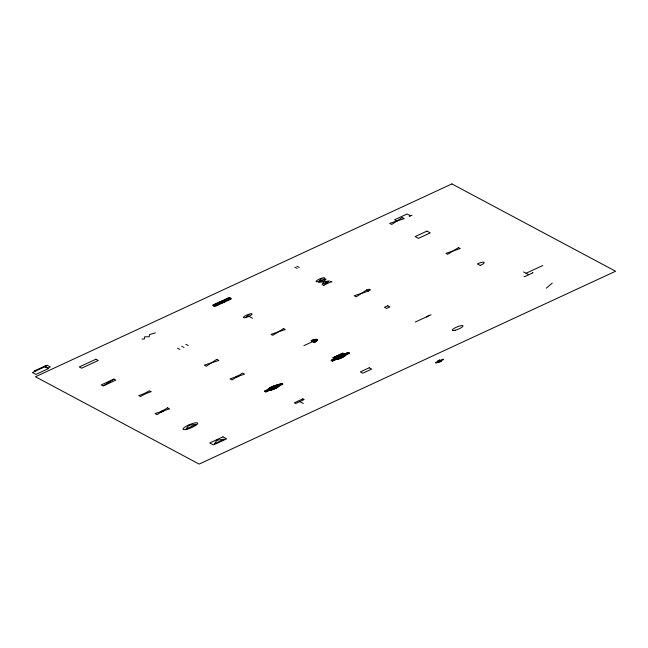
<?xml version="1.0" encoding="UTF-8"?>
<svg xmlns="http://www.w3.org/2000/svg" width="648" height="648" viewBox="0 0 648 648"><rect width="100%" height="100%" fill="white"/><g stroke="black" fill="none" stroke-linecap="round" stroke-linejoin="round"><path stroke-width="0.97" d="M216.448 305.759L222.434 300.656M221.827 303.272L227.813 298.169M227.035 300.858L230.275 298.096M246.272 317.002L249.269 314.45M318.897 281.046L321.894 278.494M311.315 340.808L311.745 340.443M311.583 340.945L312.482 340.184M311.85 341.091L313.17 339.965M312.109 341.229L313.818 339.779M312.377 341.366L314.434 339.617M312.644 341.512L315.009 339.495M312.903 341.65L315.544 339.406M313.17 341.796L316.038 339.35M313.438 341.933L316.491 339.333M313.697 342.079L316.88 339.366M313.964 342.217L317.212 339.455A6.796 1.515 -22.5 0 0 311.097 340.686L314.393 342.444A6.796 1.515 -22.5 0 0 317.261 339.479M314.231 342.355L317.431 339.625M314.871 342.176L317.471 339.957M264.627 391.287L265.04 390.947M264.894 391.433L265.98 390.509M265.162 391.57L266.919 390.072M265.421 391.716L270.111 387.715M265.688 391.854L271.269 387.099M266.255 391.74L272.241 386.637M267.195 391.303L273.116 386.257M268.134 390.866L273.918 385.941M269.025 390.477L274.671 385.665M269.528 390.42L275.368 385.439M270.07 390.323L276.032 385.236M270.653 390.185L276.656 385.074M271.277 390.023L277.239 384.944M271.941 389.829L277.781 384.847M272.646 389.594L278.292 384.782L281.475 383.333L282.836 384.062L279.717 385.503A6.602 1.474 -22.5 0 1 275.311 388.517A6.602 1.474 -22.5 0 1 268.961 390.485L265.834 391.935L264.473 391.206L267.6 389.756A6.602 1.474 -22.5 0 1 271.998 386.751A6.602 1.474 -22.5 0 1 278.348 384.774M273.391 389.318L279.175 384.394M274.193 389.002L280.114 383.964M275.068 388.622L281.054 383.527M276.04 388.16L281.621 383.405M277.198 387.545L281.888 383.551M280.39 385.196L282.155 383.689M281.329 384.758L282.415 383.835M282.277 384.321L282.682 383.972M333.574 357.728L334.279 357.129M334.093 357.656L335.219 356.7M331.266 360.434L331.671 360.086M334.611 357.583L336.166 356.262M331.525 360.58L332.61 359.648M335.129 357.502L337.106 355.825M331.792 360.717L333.558 359.219M335.648 357.429L338.045 355.388M332.06 360.855L338.993 354.95M332.319 361.001L339.933 354.513M332.886 360.887L340.872 354.075M333.833 360.45L341.82 353.638M334.773 360.013L342.76 353.209M335.591 359.632A6.602 1.474 -22.5 0 0 341.942 357.664A6.602 1.474 -22.5 0 0 346.348 354.65L349.475 353.201L348.106 352.48L344.979 353.921A6.602 1.474 -22.5 0 0 341.844 354.634L342.986 353.103L332.716 357.858L335.875 357.396A6.602 1.474 -22.5 0 0 334.23 358.903L331.104 360.353L332.464 361.082L335.591 359.632L342.419 353.865M336.158 359.559L342.006 354.586M336.701 359.462L342.662 354.383M337.284 359.332L343.286 354.221M337.908 359.17L343.869 354.091M338.572 358.976L344.42 353.994M339.277 358.741L344.922 353.93M340.022 358.466L345.805 353.541M340.832 358.15L346.745 353.103M341.707 357.769L347.692 352.674M342.679 357.307L348.26 352.553M343.829 356.692L348.519 352.698M347.02 354.343L348.786 352.836M347.968 353.905L349.053 352.982M348.908 353.468L349.312 353.12M426.7 317.107L428.822 315.301M546.256 288.198L552.25 283.095M213.816 305.913L217.234 303.07M113.684 379.315L103.874 385.511M235.88 377.428L232.041 379.955L229.991 378.869L235.346 377.136M238.642 375.613L242.49 373.078L244.531 374.171L239.185 375.897M155.415 332.861L149.542 334.554L149.162 336.766L144.698 336.798L144.318 339.009L142.09 339.026M409.236 216.489L412.007 215.209M324.243 283.808L328.236 281.961M323.417 285.355L331.403 281.661M367.076 290.142L369.158 289.178L370.478 289.883L368.388 290.847M160.388 412.112L164.211 410.346M303.896 345.668L312.749 341.569M415.255 322.064L431.041 314.758M526.038 273.27L542.7 265.55M438.591 361.908L441.045 360.774M219.316 302.106L229.983 299.498M214.107 304.511L224.775 301.903M213.621 305.807L219.397 304.398M224.694 299.611L230.518 298.226M532.373 272.492L532.956 272.808L524.629 276.664L524.046 276.348M523.527 271.925L528.549 274.606M410.33 215.695L407.114 213.978L394.616 219.761L396.957 221.009M330.812 281.345L331.987 281.969M296.881 266.19L299.214 267.438M321.562 280.39L322.242 280.754M325.75 282.625L327.41 283.508M294.8 267.154L297.132 268.402M322.834 285.047L324 285.671M437.846 361.56L438.502 361.908M248.937 316.354L252.445 318.217M299.805 401.582L303.264 403.421M185.855 344.323L188.187 345.57M181.683 346.251L182.469 346.664M183.246 347.077L184.024 347.498M177.52 348.179L179.861 349.426M44.89 366.752L48.406 368.623L35.907 374.406L32.4 372.535L46.332 366.079L45.627 365.699L34.304 370.948L35.008 371.32M188.698 425.307L186.114 428.944L196.174 424.286L188.698 425.307M216.934 440.203L214.35 443.831L224.411 439.174L216.934 440.203M325.887 279.069L322.105 284.31L329.395 280.94L318.597 282.439L325.887 279.069M402.181 217.574L391.732 224.451L389.691 223.358L404.231 218.668L402.181 217.574M216.764 359.356L206.315 366.233L204.266 365.14L218.805 360.45L216.764 359.356M167.524 407.795L157.075 414.671L155.034 413.578L169.573 408.88L167.524 407.795M366.687 289.94L356.238 296.816L354.197 295.723L368.736 291.025L366.687 289.94M283.541 328.585L272.8 335.3L271.05 334.368L285.298 329.516L283.541 328.585M458.452 247.593L447.711 254.308L445.962 253.376L460.21 248.524L458.452 247.593M47.231 365.31L44.728 366.468L47.798 368.105L50.301 366.946L47.231 365.31M451.899 183.919L35.438 376.755L199.139 464.081L615.6 271.245L451.899 183.919M95.936 359.235L79.283 366.946L81.616 368.194L98.277 360.482L95.936 359.235M229.206 297.521L212.544 305.24L214.885 306.488L231.547 298.769L229.206 297.521M426.927 231.117L415.125 236.585L418.438 238.351L430.24 232.883L426.927 231.117M113.87 379.088L101.201 384.953L103.154 385.989L115.822 380.125L113.87 379.088M387.763 305.759L384.466 307.29L386.613 308.432L389.91 306.909L387.763 305.759M369.198 367.789L360.345 371.887L362.831 373.208L371.677 369.109L369.198 367.789M302.827 398.868L294.322 402.805L295.642 403.51L304.139 399.573L302.827 398.868M222.953 436.841L209.766 442.949L213.467 444.925L226.654 438.818L222.953 436.841M439.644 360.029L437.189 361.163L439.247 362.264L441.701 361.122L439.644 360.029M442.843 359.243L435.391 362.694L436.047 363.042L443.499 359.591L442.843 359.243M480.273 265.453L477.349 263.89A5.824 1.304 -22.5 0 1 484.015 262.262A5.824 1.304 -22.5 0 1 480.273 265.453M150.984 391.708L149.234 390.776A10.684 2.381 -22.5 0 1 138.826 395.596L140.567 396.527A10.684 2.381 -22.5 0 1 150.984 391.708M455.212 330.269A5.824 1.304 -22.5 0 0 463.028 325.887A5.824 1.304 -22.5 0 0 454.653 328.066A5.824 1.304 -22.5 0 0 455.212 330.269M187.053 429.203A7.962 1.782 -22.5 0 0 197.737 423.209A7.962 1.782 -22.5 0 0 186.292 426.19A7.962 1.782 -22.5 0 0 187.053 429.203M236.374 377.322A2.138 0.478 -22.5 0 0 239.242 375.719A2.138 0.478 -22.5 0 0 236.172 376.512A2.138 0.478 -22.5 0 0 236.374 377.322M161.401 412.039A2.138 0.478 -22.5 0 0 164.276 410.427A2.138 0.478 -22.5 0 0 161.214 411.221A2.138 0.478 -22.5 0 0 161.401 412.039M318.46 281.524A4.666 1.037 -22.5 0 0 324.713 278.016A4.666 1.037 -22.5 0 0 318.014 279.758A4.666 1.037 -22.5 0 0 318.46 281.524M245.835 317.488A4.658 1.037 -22.5 0 0 252.088 313.972A4.658 1.037 -22.5 0 0 245.389 315.722A4.658 1.037 -22.5 0 0 245.835 317.488"/></g></svg>
